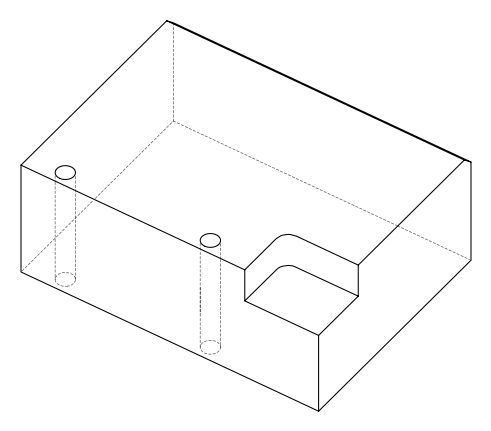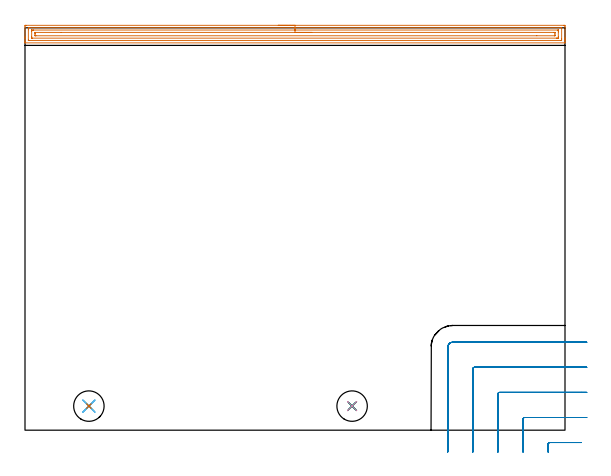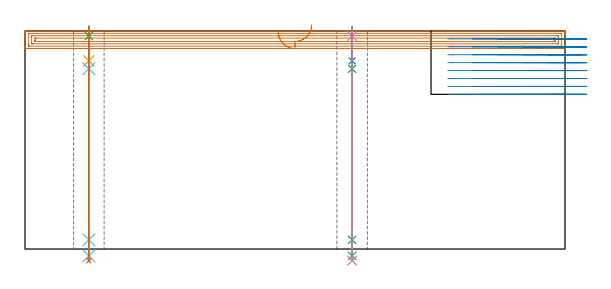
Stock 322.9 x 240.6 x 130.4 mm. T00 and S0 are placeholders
(PLAN: 10 operations, 8 tool changes, 21.2 min)
(1 AREA_MILL | FG_CHAMFER_SURFACE | UGT0205_001 | 10.57 min | 17799 mm3)
(2 MILL_CORNER_NOTCH_RECTANGULAR | CORNER_NOTCH_RECTANGULAR | UGT0201_094 | Follow Part, ap 5, ae 75% | 7.98 min | 188677 mm3)
(3 SPOT_DRILL | STEP1HOLE | NXT0321_9005460120000 | 0.05 min | 195 mm3)
(4 SPOT_DRILL_1 | STEP1HOLE_1 | NXT0321_9005460120000 | 0.05 min | 170 mm3)
(5 DRILL_BLIND_HOLE_INTO_CENTER | STEP1HOLE | UGT0301_229 | 0.08 min | 1551 mm3)
(6 GUN_DRILL_THROUGH_HOLE | STEP1HOLE | UGT0307_008 | 0.65 min | 10867 mm3)
(7 DRILL_TO_ENLARGE_THROUGH_HOLE | STEP1HOLE | UGT0301_251 | 0.56 min | 21308 mm3)
(8 DRILL_BLIND_HOLE_INTO_CENTER_1 | STEP1HOLE_1 | UGT0301_229 | 0.08 min | 1516 mm3)
(9 GUN_DRILL_THROUGH_HOLE_1 | STEP1HOLE_1 | UGT0307_008 | 0.65 min | 10894 mm3)
(10 DRILL_TO_ENLARGE_THROUGH_HOLE_1 | STEP1HOLE_1 | UGT0301_251 | 0.56 min | 21285 mm3)
(TOOL UGT0205_001 | Chamfer Mill 20 x 3 x 45 deg. | D20 FL50 Z2)
(TOOL UGT0201_094 | End mill 20 mm | D20 FL38 Z4)
(TOOL NXT0321_9005460120000 | NC Spot Drill, 142deg, 12mm, Carbide, Uncoated | D12 PA142 FL30 Z2)
(TOOL UGT0301_229 | Twist Drill 11.9 mm | D11.9 PA118 FL100 Z2)
(TOOL UGT0307_008 | Gun Drill 11 mm | D11 PA130 FL24 Z1)
(TOOL UGT0301_251 | Twist Drill 18.2 mm | D18.2 PA118 FL135 Z2)
(OP 1 AREA_MILL)
G17 G21 G94 G90
T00 M6
G54
G17 G0 G90 X151.45 Y242.1 S1061 M3
G43 Z140.4 H0
Z129.9
G94 G1 X151.488 Z129.029 F250.
X151.602 Z128.164
X151.791 Z127.312
X152.053 Z126.48
X152.387 Z125.674
X152.79 Z124.9
X153.258 Z124.164
X153.79 Z123.472
X154.379 Z122.829
X155.022 Z122.24
X155.714 Z121.709
X156.45 Z121.24
X157.224 Z120.837
X158.03 Z120.503
X158.862 Z120.241
X159.714 Z120.052
X160.578 Z119.938
X161.45 Z119.9
X322.28 Y242.099 Z119.901
X322.699 Y242.096 Z119.902
X322.89 Y242.092 Z119.905
X322.895 Y241.684 Z120.313
X322.9 Y241.074 Z120.923
Y234.653 Z127.342
Y234.115 Z127.882
Y233.774 Z128.222
Y233.236 Z128.76
Y232.895 Z129.1
Y231.922 Z130.077
X322.89 Y231.606 Z130.393
X322.727 Y231.6 Z130.4
X0.173
X0.01 Y231.606 Z130.393
X0. Y231.923 Z130.077
Y232.213 Z129.787
Y232.895 Z129.1
Y234.115 Z127.882
Y234.653 Z127.342
Y235.263 Z126.733
Y241.074 Z120.923
X0.005 Y241.684 Z120.313
X0.01 Y242.092 Z119.905
X0.201 Y242.096 Z119.902
X0.62 Y242.1 Z119.9
X161.45
Y240.686 Z121.314
X320.614
X320.856 Y240.684 Z121.316
X320.884 Y240.681 Z121.319
X320.89 Y240.679 Z121.321
X320.894 Y240.671 Z121.329
X320.898 Y240.637 Z121.363
X320.9 Y240.604 Z121.396
Y240.405 Z121.595
Y234.253 Z127.747
X320.897 Y233.774 Z128.226
X320.89 Y233.383 Z128.617
X320.869 Y233.021 Z128.979
X320.493 Y233.016 Z128.984
X320.371 Y233.015 Z128.985
X2.286 Y233.014 Z128.986
X2.044 Y233.016 Z128.984
X2.016 Y233.019 Z128.981
X2.01 Y233.021 Z128.979
X2.006 Y233.029 Z128.971
X2.002 Y233.063 Z128.937
X2.001 Y233.096 Z128.904
X2. Y233.295 Z128.705
Y239.447 Z122.553
X2.003 Y239.926 Z122.074
X2.009 Y240.317 Z121.683
X2.031 Y240.679 Z121.321
X2.407 Y240.684 Z121.316
X2.529 Y240.685 Z121.315
X161.45 Y240.686 Z121.314
Y239.272 Z122.728
X318.706 Y239.271 Z122.729
X318.782 Y239.27 Z122.73
X318.842 Y239.268 Z122.732
X318.879 Y239.265 Z122.735
X318.89 Y239.26 Z122.74
X318.892 Y239.238 Z122.762
X318.898 Y239.047 Z122.953
X318.9 Y238.857 Z123.143
Y238.168 Z123.832
Y235.341 Z126.659
X318.898 Y234.653 Z127.347
X318.895 Y234.466 Z127.534
X318.891 Y234.44 Z127.56
X318.874 Y234.435 Z127.565
X318.82 Y234.432 Z127.568
X318.706 Y234.43 Z127.57
X318.04 Y234.429 Z127.571
X317.812 Y234.428 Z127.572
X4.194 Y234.429 Z127.571
X4.118 Y234.43 Z127.57
X4.058 Y234.432 Z127.568
X4.021 Y234.435 Z127.565
X4.01 Y234.44 Z127.56
X4.008 Y234.462 Z127.538
X4.002 Y234.653 Z127.347
X4. Y234.843 Z127.157
Y235.532 Z126.468
Y238.359 Z123.641
X4.002 Y239.047 Z122.953
X4.005 Y239.234 Z122.766
X4.009 Y239.26 Z122.74
X4.026 Y239.265 Z122.735
X4.08 Y239.268 Z122.732
X4.194 Y239.27 Z122.73
X4.86 Y239.271 Z122.729
X5.088 Y239.272 Z122.728
X161.45
Y237.857 Z124.143
X316.342
X316.761 Y237.855 Z124.145
X316.844 Y237.853 Z124.147
X316.88 Y237.851 Z124.149
X316.89 Y237.845 Z124.155
X316.893 Y237.822 Z124.178
X316.897 Y237.72 Z124.28
X316.9 Y237.308 Z124.692
Y236.411 Z125.589
X316.896 Y235.98 Z126.02
X316.892 Y235.873 Z126.127
X316.89 Y235.852 Z126.148
X316.864 Y235.849 Z126.151
X316.795 Y235.846 Z126.154
X316.602 Y235.844 Z126.156
X306.058 Y235.843 Z126.157
X6.558
X6.139 Y235.845 Z126.155
X6.056 Y235.847 Z126.153
X6.02 Y235.849 Z126.151
X6.01 Y235.855 Z126.145
X6.007 Y235.878 Z126.122
X6.003 Y235.98 Z126.02
X6. Y236.392 Z125.608
Y237.271 Z124.729
Y237.289 Z124.711
X6.004 Y237.72 Z124.28
X6.008 Y237.827 Z124.173
X6.01 Y237.848 Z124.152
X6.036 Y237.851 Z124.149
X6.105 Y237.854 Z124.146
X6.298 Y237.856 Z124.144
X21.653 Y237.857 Z124.143
X161.45
X162.322 Z124.181
X163.186 Z124.295
X164.038 Z124.483
X164.87 Z124.746
X165.676 Z125.08
X166.45 Z125.482
X167.186 Z125.951
X167.878 Z126.482
X168.521 Z127.072
X169.11 Z127.715
X169.642 Z128.407
X170.11 Z129.143
X170.513 Z129.917
X170.847 Z130.722
X171.109 Z131.555
X171.298 Z132.406
X171.412 Z133.271
X171.45 Z134.143
G0 Z140.4
M5
M2
(OP 2 MILL_CORNER_NOTCH_RECTANGULAR)
G17 G21 G94 G90
T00 M6
G54
G17 G0 G90 X332.626 Y-7.4 S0 M3
G43 Z140.4 H0
Z125.662
G94 G1 X329.626 F250.
X313.795 F500.
G3 X312.8 Y-8.395 R1.
G1 Y-10.
Y-13. F250.
G0 Z140.4
X335.9 Y7.6
Z125.662
G1 X332.9
X298.795 F500.
G3 X297.8 Y6.605 R1.
G1 Y-10.
Y-13. F250.
G0 Z140.4
X335.9 Y22.6
Z125.662
G1 X332.9
X283.795 F500.
G3 X282.8 Y21.605 R1.
G1 Y-10.
Y-13. F250.
G0 Z140.4
X335.9 Y37.6
Z125.662
G1 X332.9
X268.796 F500.
G3 X267.8 Y36.604 R1.
G1 Y-10.
Y-13. F250.
G0 Z140.4
X335.9 Y52.6
Z125.662
G1 X332.9
X255.8 F500.
G3 X252.8 Y49.6 R3.
G1 Y-10.
Y-13. F250.
G0 Z140.4
X332.626 Y-7.4
Z120.925
G1 X329.626
X313.795 F500.
G3 X312.8 Y-8.395 R1.
G1 Y-10.
Y-13. F250.
G0 Z140.4
X335.9 Y7.6
Z120.925
G1 X332.9
X298.795 F500.
G3 X297.8 Y6.605 R1.
G1 Y-10.
Y-13. F250.
G0 Z140.4
X335.9 Y22.6
Z120.925
G1 X332.9
X283.795 F500.
G3 X282.8 Y21.605 R1.
G1 Y-10.
Y-13. F250.
G0 Z140.4
X335.9 Y37.6
Z120.925
G1 X332.9
X268.796 F500.
G3 X267.8 Y36.604 R1.
G1 Y-10.
Y-13. F250.
G0 Z140.4
X335.9 Y52.6
Z120.925
G1 X332.9
X255.8 F500.
G3 X252.8 Y49.6 R3.
G1 Y-10.
Y-13. F250.
G0 Z140.4
X332.626 Y-7.4
Z116.187
G1 X329.626
X313.795 F500.
G3 X312.8 Y-8.395 R1.
G1 Y-10.
Y-13. F250.
G0 Z140.4
X335.9 Y7.6
Z116.187
G1 X332.9
X298.795 F500.
G3 X297.8 Y6.605 R1.
G1 Y-10.
Y-13. F250.
G0 Z140.4
X335.9 Y22.6
Z116.187
G1 X332.9
X283.795 F500.
G3 X282.8 Y21.605 R1.
G1 Y-10.
Y-13. F250.
G0 Z140.4
X335.9 Y37.6
Z116.187
G1 X332.9
X268.796 F500.
G3 X267.8 Y36.604 R1.
G1 Y-10.
Y-13. F250.
G0 Z140.4
X335.9 Y52.6
Z116.187
G1 X332.9
X255.8 F500.
G3 X252.8 Y49.6 R3.
G1 Y-10.
Y-13. F250.
G0 Z140.4
X332.626 Y-7.4
Z111.45
G1 X329.626
X313.795 F500.
G3 X312.8 Y-8.395 R1.
G1 Y-10.
Y-13. F250.
G0 Z140.4
X335.9 Y7.6
Z111.45
G1 X332.9
X298.795 F500.
G3 X297.8 Y6.605 R1.
G1 Y-10.
Y-13. F250.
G0 Z140.4
X335.9 Y22.6
Z111.45
G1 X332.9
X283.795 F500.
G3 X282.8 Y21.605 R1.
G1 Y-10.
Y-13. F250.
G0 Z140.4
X335.9 Y37.6
Z111.45
G1 X332.9
X268.796 F500.
G3 X267.8 Y36.604 R1.
G1 Y-10.
Y-13. F250.
G0 Z140.4
X335.9 Y52.6
Z111.45
G1 X332.9
X255.8 F500.
G3 X252.8 Y49.6 R3.
G1 Y-10.
Y-13. F250.
G0 Z140.4
X332.626 Y-7.4
Z106.712
G1 X329.626
X313.795 F500.
G3 X312.8 Y-8.395 R1.
G1 Y-10.
Y-13. F250.
G0 Z140.4
X335.9 Y7.6
Z106.712
G1 X332.9
X298.795 F500.
G3 X297.8 Y6.605 R1.
G1 Y-10.
Y-13. F250.
G0 Z140.4
X335.9 Y22.6
Z106.712
G1 X332.9
X283.795 F500.
G3 X282.8 Y21.605 R1.
G1 Y-10.
Y-13. F250.
G0 Z140.4
X335.9 Y37.6
Z106.712
G1 X332.9
X268.796 F500.
G3 X267.8 Y36.604 R1.
G1 Y-10.
Y-13. F250.
G0 Z140.4
X335.9 Y52.6
Z106.712
G1 X332.9
X255.8 F500.
G3 X252.8 Y49.6 R3.
G1 Y-10.
Y-13. F250.
G0 Z140.4
X332.626 Y-7.4
Z101.975
G1 X329.626
X313.795 F500.
G3 X312.8 Y-8.395 R1.
G1 Y-10.
Y-13. F250.
G0 Z140.4
X335.9 Y7.6
Z101.975
G1 X332.9
X298.795 F500.
G3 X297.8 Y6.605 R1.
G1 Y-10.
Y-13. F250.
G0 Z140.4
X335.9 Y22.6
Z101.975
G1 X332.9
X283.795 F500.
G3 X282.8 Y21.605 R1.
G1 Y-10.
Y-13. F250.
G0 Z140.4
X335.9 Y37.6
Z101.975
G1 X332.9
X268.796 F500.
G3 X267.8 Y36.604 R1.
G1 Y-10.
Y-13. F250.
G0 Z140.4
X335.9 Y52.6
Z101.975
G1 X332.9
X255.8 F500.
G3 X252.8 Y49.6 R3.
G1 Y-10.
Y-13. F250.
G0 Z140.4
X332.626 Y-7.4
Z97.237
G1 X329.626
X313.795 F500.
G3 X312.8 Y-8.395 R1.
G1 Y-10.
Y-13. F250.
G0 Z140.4
X335.9 Y7.6
Z97.237
G1 X332.9
X298.795 F500.
G3 X297.8 Y6.605 R1.
G1 Y-10.
Y-13. F250.
G0 Z140.4
X335.9 Y22.6
Z97.237
G1 X332.9
X283.795 F500.
G3 X282.8 Y21.605 R1.
G1 Y-10.
Y-13. F250.
G0 Z140.4
X335.9 Y37.6
Z97.237
G1 X332.9
X268.796 F500.
G3 X267.8 Y36.604 R1.
G1 Y-10.
Y-13. F250.
G0 Z140.4
X335.9 Y52.6
Z97.237
G1 X332.9
X255.8 F500.
G3 X252.8 Y49.6 R3.
G1 Y-10.
Y-13. F250.
G0 Z140.4
X332.626 Y-7.4
Z92.5
G1 X329.626
X313.795 F500.
G3 X312.8 Y-8.395 R1.
G1 Y-10.
Y-13. F250.
G0 Z140.4
X335.9 Y7.6
Z92.5
G1 X332.9
X298.795 F500.
G3 X297.8 Y6.605 R1.
G1 Y-10.
Y-13. F250.
G0 Z140.4
X335.9 Y22.6
Z92.5
G1 X332.9
X283.795 F500.
G3 X282.8 Y21.605 R1.
G1 Y-10.
Y-13. F250.
G0 Z140.4
X335.9 Y37.6
Z92.5
G1 X332.9
X268.796 F500.
G3 X267.8 Y36.604 R1.
G1 Y-10.
Y-13. F250.
G0 Z140.4
X335.9 Y52.6
Z92.5
G1 X332.9
X255.8 F500.
G3 X252.8 Y49.6 R3.
G1 Y-10.
Y-13. F250.
G0 Z140.4
M5
M2
(OP 3 SPOT_DRILL)
G17 G21 G94 G90
T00 M6
G54
G17 G0 G90 X38.2 Y14.4 S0 M3
G43 Z140.4 H0
G94 G81 G98 Z127.4 F250. R133.4
G80
M5
M2
(OP 4 SPOT_DRILL_1)
G17 G21 G94 G90
T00 M6
G54
G17 G0 G90 X195.6 Y14.4 S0 M3
G43 Z140.4 H0
G94 G81 G98 Z127.4 F250. R133.4
G80
M5
M2
(OP 5 DRILL_BLIND_HOLE_INTO_CENTER)
G17 G21 G94 G90
T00 M6
G54
G17 G0 G90 X38.2 Y14.4 S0 M3
G43 Z140.4 H0
G94 G81 G98 Z112.55 F250. R132.4
G80
M5
M2
(OP 6 GUN_DRILL_THROUGH_HOLE)
G17 G21 G94 G90
T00 M6
G54
G17 G0 G90 X38.2 Y14.4 M8
G43 Z140.4 H0
Z127.457
S716 M3
G94 G1 Z107.79 F125. M26
G4 X.084
Z5.5 F250.
G4 X.084
Z-4.065 F125.
G4 X.084
M5
M9
G0 Z127.457
Z140.4
M2
(OP 7 DRILL_TO_ENLARGE_THROUGH_HOLE)
G17 G21 G94 G90
T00 M6
G54
G17 G0 G90 X38.2 Y14.4 S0 M3
G43 Z140.4 H0
G94 G73 G98 Z-6.968 F250. Q17.171 R132.4
G80
M5
M2
(OP 8 DRILL_BLIND_HOLE_INTO_CENTER_1)
G17 G21 G94 G90
T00 M6
G54
G17 G0 G90 X195.6 Y14.4 S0 M3
G43 Z140.4 H0
G94 G81 G98 Z112.55 F250. R132.4
G80
M5
M2
(OP 9 GUN_DRILL_THROUGH_HOLE_1)
G17 G21 G94 G90
T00 M6
G54
G17 G0 G90 X195.6 Y14.4 M8
G43 Z140.4 H0
Z127.457
S716 M3
G94 G1 Z107.79 F125. M26
G4 X.084
Z5.5 F250.
G4 X.084
Z-4.065 F125.
G4 X.084
M5
M9
G0 Z127.457
Z140.4
M2
(OP 10 DRILL_TO_ENLARGE_THROUGH_HOLE_1)
G17 G21 G94 G90
T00 M6
G54
G17 G0 G90 X195.6 Y14.4 S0 M3
G43 Z140.4 H0
G94 G73 G98 Z-6.968 F250. Q17.171 R132.4
G80
M5
M2
